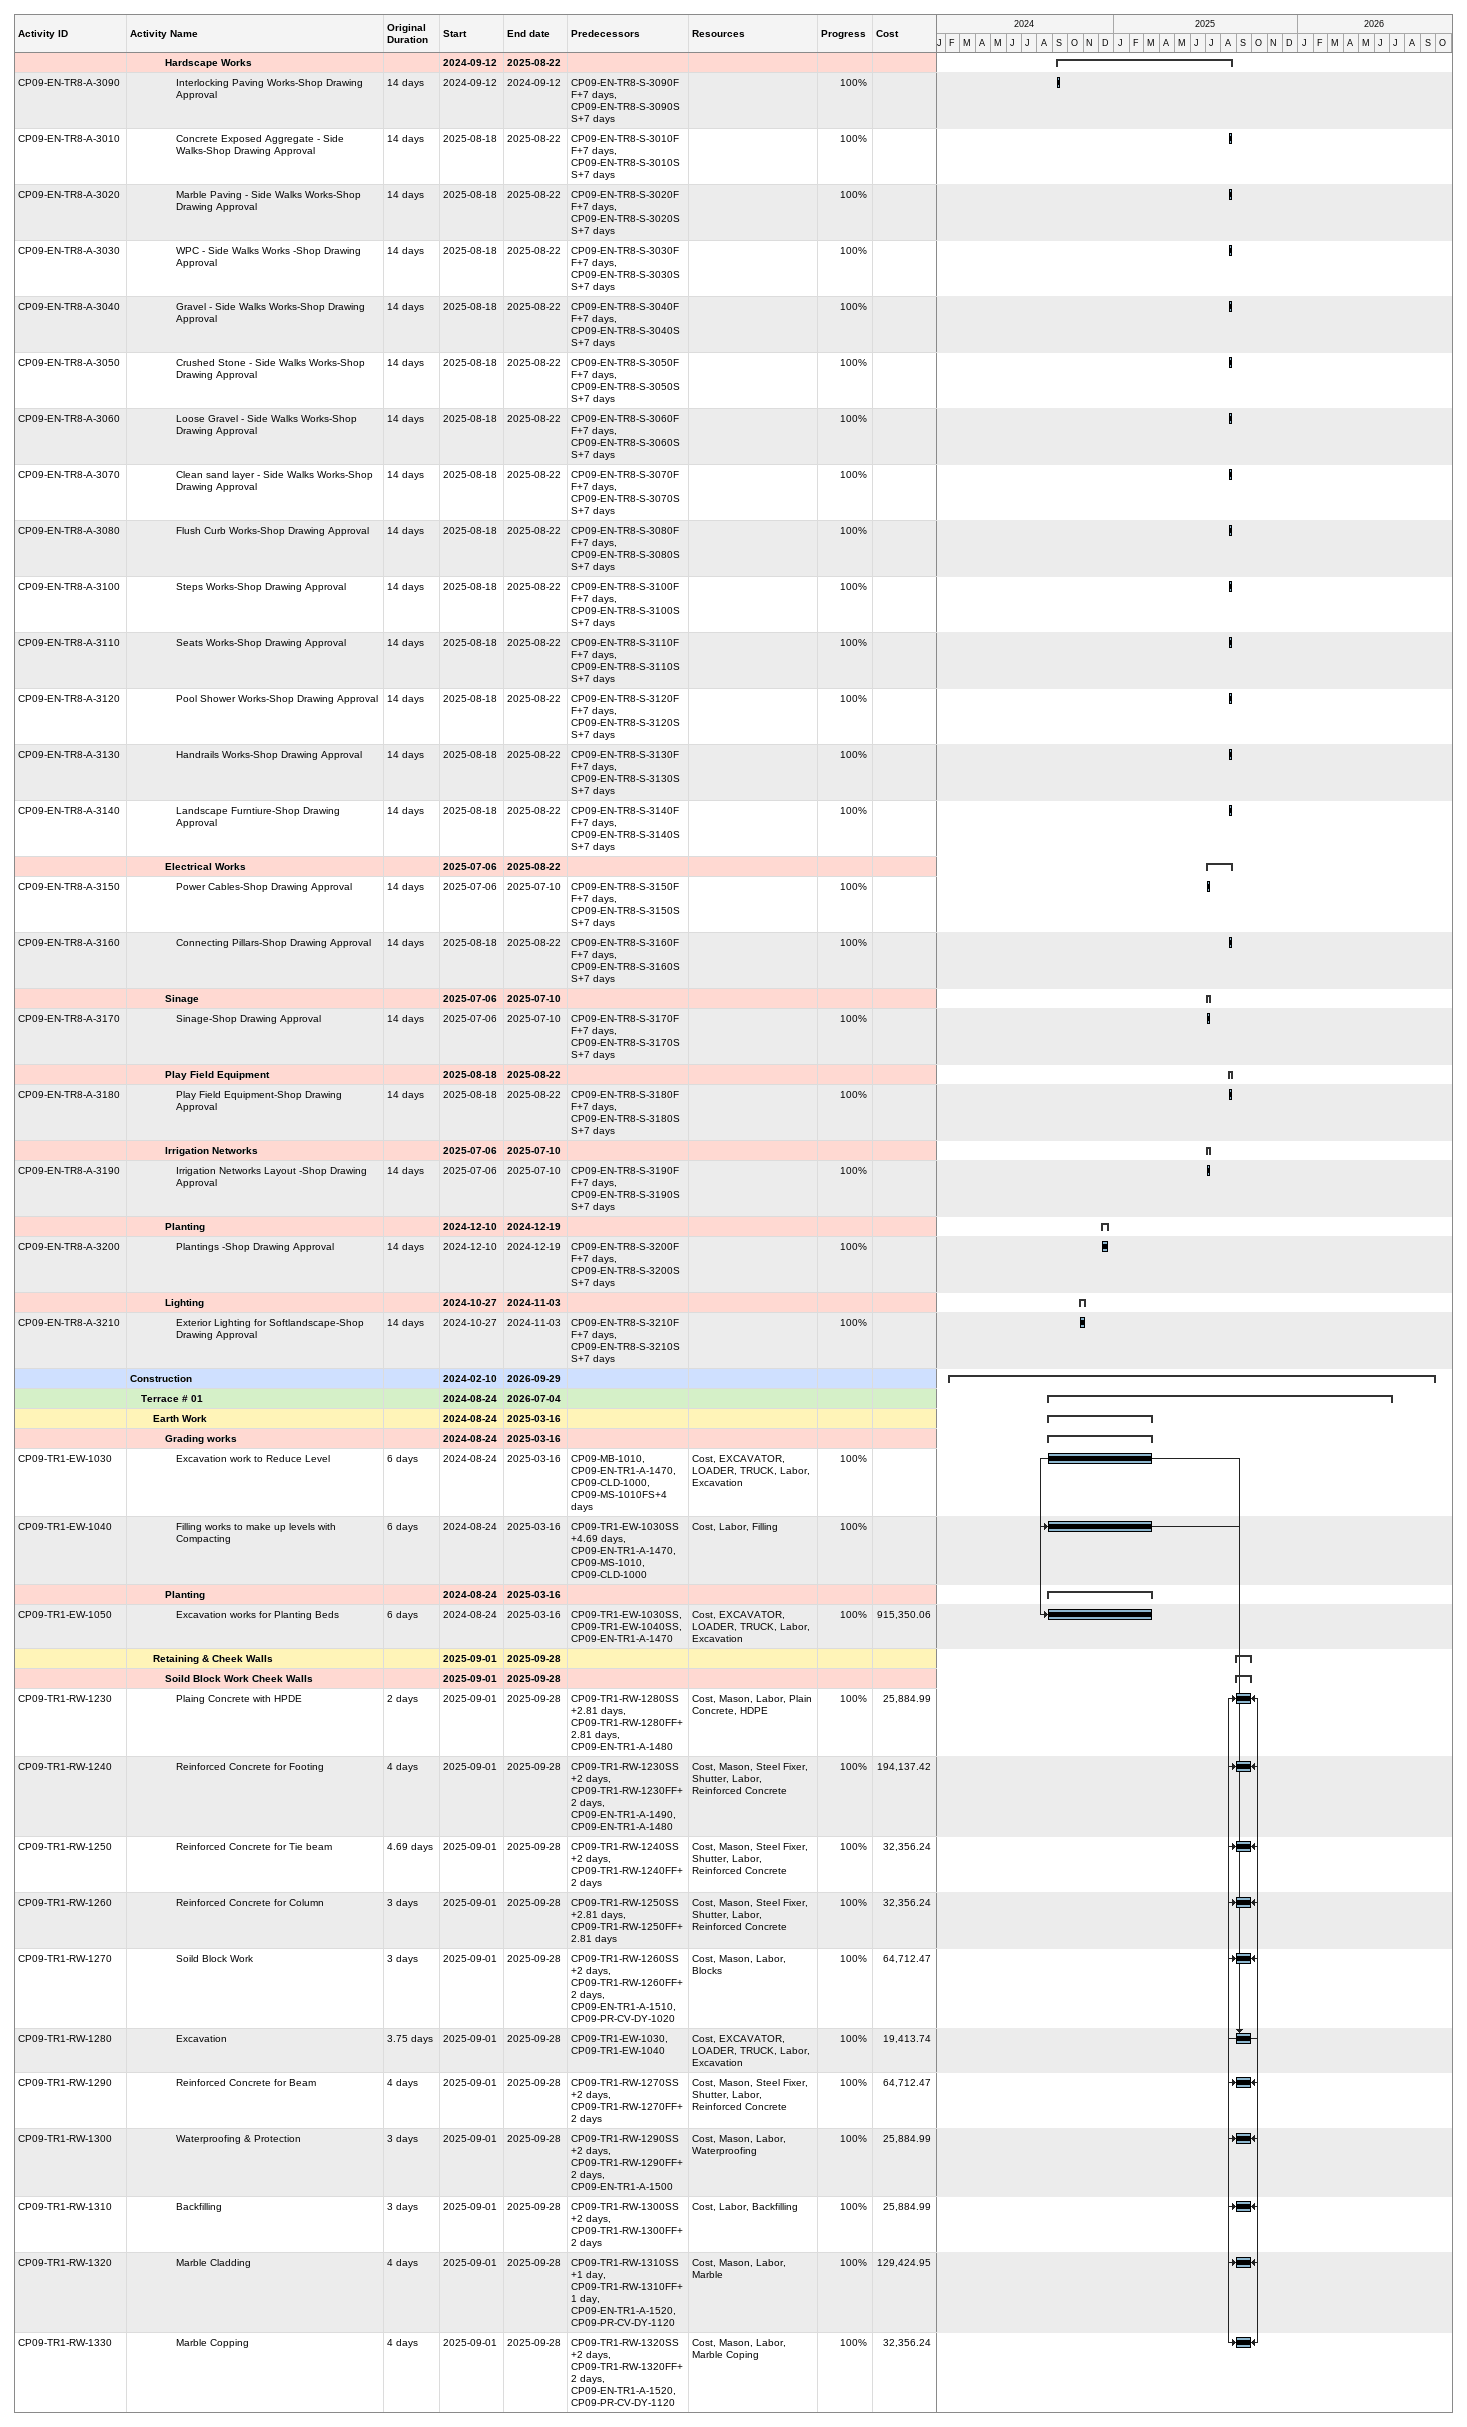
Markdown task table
| ID | Level | Task | Original duration | Start | Finish | Predecessors | Resources | % complete | Cost |
|---|---|---|---|---|---|---|---|---|---|
|  | 4 | **Hardscape Works** |  | 2024-09-12 | 2025-08-22 |  |  |  |  |
| CP09-EN-TR8-A-3090 | 5 | Interlocking Paving Works-Shop Drawing Approval | 14d | 2024-09-12 | 2024-09-12 | CP09-EN-TR8-S-3090FF+7d, CP09-EN-TR8-S-3090SS+7d |  | 100 |  |
| CP09-EN-TR8-A-3010 | 5 | Concrete Exposed Aggregate - Side Walks-Shop Drawing Approval | 14d | 2025-08-18 | 2025-08-22 | CP09-EN-TR8-S-3010FF+7d, CP09-EN-TR8-S-3010SS+7d |  | 100 |  |
| CP09-EN-TR8-A-3020 | 5 | Marble Paving - Side Walks Works-Shop Drawing Approval | 14d | 2025-08-18 | 2025-08-22 | CP09-EN-TR8-S-3020FF+7d, CP09-EN-TR8-S-3020SS+7d |  | 100 |  |
| CP09-EN-TR8-A-3030 | 5 | WPC - Side Walks Works -Shop Drawing Approval | 14d | 2025-08-18 | 2025-08-22 | CP09-EN-TR8-S-3030FF+7d, CP09-EN-TR8-S-3030SS+7d |  | 100 |  |
| CP09-EN-TR8-A-3040 | 5 | Gravel - Side Walks Works-Shop Drawing Approval | 14d | 2025-08-18 | 2025-08-22 | CP09-EN-TR8-S-3040FF+7d, CP09-EN-TR8-S-3040SS+7d |  | 100 |  |
| CP09-EN-TR8-A-3050 | 5 | Crushed Stone - Side Walks Works-Shop Drawing Approval | 14d | 2025-08-18 | 2025-08-22 | CP09-EN-TR8-S-3050FF+7d, CP09-EN-TR8-S-3050SS+7d |  | 100 |  |
| CP09-EN-TR8-A-3060 | 5 | Loose Gravel - Side Walks Works-Shop Drawing Approval | 14d | 2025-08-18 | 2025-08-22 | CP09-EN-TR8-S-3060FF+7d, CP09-EN-TR8-S-3060SS+7d |  | 100 |  |
| CP09-EN-TR8-A-3070 | 5 | Clean sand layer - Side Walks Works-Shop Drawing Approval | 14d | 2025-08-18 | 2025-08-22 | CP09-EN-TR8-S-3070FF+7d, CP09-EN-TR8-S-3070SS+7d |  | 100 |  |
| CP09-EN-TR8-A-3080 | 5 | Flush Curb Works-Shop Drawing Approval | 14d | 2025-08-18 | 2025-08-22 | CP09-EN-TR8-S-3080FF+7d, CP09-EN-TR8-S-3080SS+7d |  | 100 |  |
| CP09-EN-TR8-A-3100 | 5 | Steps Works-Shop Drawing Approval | 14d | 2025-08-18 | 2025-08-22 | CP09-EN-TR8-S-3100FF+7d, CP09-EN-TR8-S-3100SS+7d |  | 100 |  |
| CP09-EN-TR8-A-3110 | 5 | Seats Works-Shop Drawing Approval | 14d | 2025-08-18 | 2025-08-22 | CP09-EN-TR8-S-3110FF+7d, CP09-EN-TR8-S-3110SS+7d |  | 100 |  |
| CP09-EN-TR8-A-3120 | 5 | Pool Shower Works-Shop Drawing Approval | 14d | 2025-08-18 | 2025-08-22 | CP09-EN-TR8-S-3120FF+7d, CP09-EN-TR8-S-3120SS+7d |  | 100 |  |
| CP09-EN-TR8-A-3130 | 5 | Handrails Works-Shop Drawing Approval | 14d | 2025-08-18 | 2025-08-22 | CP09-EN-TR8-S-3130FF+7d, CP09-EN-TR8-S-3130SS+7d |  | 100 |  |
| CP09-EN-TR8-A-3140 | 5 | Landscape Furntiure-Shop Drawing Approval | 14d | 2025-08-18 | 2025-08-22 | CP09-EN-TR8-S-3140FF+7d, CP09-EN-TR8-S-3140SS+7d |  | 100 |  |
|  | 4 | **Electrical Works** |  | 2025-07-06 | 2025-08-22 |  |  |  |  |
| CP09-EN-TR8-A-3150 | 5 | Power Cables-Shop Drawing Approval | 14d | 2025-07-06 | 2025-07-10 | CP09-EN-TR8-S-3150FF+7d, CP09-EN-TR8-S-3150SS+7d |  | 100 |  |
| CP09-EN-TR8-A-3160 | 5 | Connecting Pillars-Shop Drawing Approval | 14d | 2025-08-18 | 2025-08-22 | CP09-EN-TR8-S-3160FF+7d, CP09-EN-TR8-S-3160SS+7d |  | 100 |  |
|  | 4 | **Sinage** |  | 2025-07-06 | 2025-07-10 |  |  |  |  |
| CP09-EN-TR8-A-3170 | 5 | Sinage-Shop Drawing Approval | 14d | 2025-07-06 | 2025-07-10 | CP09-EN-TR8-S-3170FF+7d, CP09-EN-TR8-S-3170SS+7d |  | 100 |  |
|  | 4 | **Play Field Equipment** |  | 2025-08-18 | 2025-08-22 |  |  |  |  |
| CP09-EN-TR8-A-3180 | 5 | Play Field Equipment-Shop Drawing Approval | 14d | 2025-08-18 | 2025-08-22 | CP09-EN-TR8-S-3180FF+7d, CP09-EN-TR8-S-3180SS+7d |  | 100 |  |
|  | 4 | **Irrigation Networks** |  | 2025-07-06 | 2025-07-10 |  |  |  |  |
| CP09-EN-TR8-A-3190 | 5 | Irrigation Networks Layout -Shop Drawing Approval | 14d | 2025-07-06 | 2025-07-10 | CP09-EN-TR8-S-3190FF+7d, CP09-EN-TR8-S-3190SS+7d |  | 100 |  |
|  | 4 | **Planting** |  | 2024-12-10 | 2024-12-19 |  |  |  |  |
| CP09-EN-TR8-A-3200 | 5 | Plantings -Shop Drawing Approval | 14d | 2024-12-10 | 2024-12-19 | CP09-EN-TR8-S-3200FF+7d, CP09-EN-TR8-S-3200SS+7d |  | 100 |  |
|  | 4 | **Lighting** |  | 2024-10-27 | 2024-11-03 |  |  |  |  |
| CP09-EN-TR8-A-3210 | 5 | Exterior Lighting for Softlandscape-Shop Drawing Approval | 14d | 2024-10-27 | 2024-11-03 | CP09-EN-TR8-S-3210FF+7d, CP09-EN-TR8-S-3210SS+7d |  | 100 |  |
|  | 1 | **Construction** |  | 2024-02-10 | 2026-09-29 |  |  |  |  |
|  | 2 | **Terrace # 01** |  | 2024-08-24 | 2026-07-04 |  |  |  |  |
|  | 3 | **Earth Work** |  | 2024-08-24 | 2025-03-16 |  |  |  |  |
|  | 4 | **Grading works** |  | 2024-08-24 | 2025-03-16 |  |  |  |  |
| CP09-TR1-EW-1030 | 5 | Excavation work to Reduce Level | 6d | 2024-08-24 | 2025-03-16 | CP09-MB-1010, CP09-EN-TR1-A-1470, CP09-CLD-1000, CP09-MS-1010FS+4d | Cost, EXCAVATOR, LOADER, TRUCK, Labor, Excavation | 100 |  |
| CP09-TR1-EW-1040 | 5 | Filling works to make up levels with Compacting | 6d | 2024-08-24 | 2025-03-16 | CP09-TR1-EW-1030SS+4.69d, CP09-EN-TR1-A-1470, CP09-MS-1010, CP09-CLD-1000 | Cost, Labor, Filling | 100 |  |
|  | 4 | **Planting** |  | 2024-08-24 | 2025-03-16 |  |  |  |  |
| CP09-TR1-EW-1050 | 5 | Excavation works for Planting Beds | 6d | 2024-08-24 | 2025-03-16 | CP09-TR1-EW-1030SS, CP09-TR1-EW-1040SS, CP09-EN-TR1-A-1470 | Cost, EXCAVATOR, LOADER, TRUCK, Labor, Excavation | 100 | 915350.06 |
|  | 3 | **Retaining & Cheek Walls** |  | 2025-09-01 | 2025-09-28 |  |  |  |  |
|  | 4 | **Soild Block Work Cheek Walls** |  | 2025-09-01 | 2025-09-28 |  |  |  |  |
| CP09-TR1-RW-1230 | 5 | Plaing Concrete with HPDE | 2d | 2025-09-01 | 2025-09-28 | CP09-TR1-RW-1280SS+2.81d, CP09-TR1-RW-1280FF+2.81d, CP09-EN-TR1-A-1480 | Cost, Mason, Labor, Plain Concrete, HDPE | 100 | 25884.99 |
| CP09-TR1-RW-1240 | 5 | Reinforced Concrete for Footing | 4d | 2025-09-01 | 2025-09-28 | CP09-TR1-RW-1230SS+2d, CP09-TR1-RW-1230FF+2d, CP09-EN-TR1-A-1490, CP09-EN-TR1-A-1480 | Cost, Mason, Steel Fixer, Shutter, Labor, Reinforced Concrete | 100 | 194137.42 |
| CP09-TR1-RW-1250 | 5 | Reinforced Concrete for Tie beam | 4.69d | 2025-09-01 | 2025-09-28 | CP09-TR1-RW-1240SS+2d, CP09-TR1-RW-1240FF+2d | Cost, Mason, Steel Fixer, Shutter, Labor, Reinforced Concrete | 100 | 32356.24 |
| CP09-TR1-RW-1260 | 5 | Reinforced Concrete for Column | 3d | 2025-09-01 | 2025-09-28 | CP09-TR1-RW-1250SS+2.81d, CP09-TR1-RW-1250FF+2.81d | Cost, Mason, Steel Fixer, Shutter, Labor, Reinforced Concrete | 100 | 32356.24 |
| CP09-TR1-RW-1270 | 5 | Soild Block Work | 3d | 2025-09-01 | 2025-09-28 | CP09-TR1-RW-1260SS+2d, CP09-TR1-RW-1260FF+2d, CP09-EN-TR1-A-1510, CP09-PR-CV-DY-1020 | Cost, Mason, Labor, Blocks | 100 | 64712.47 |
| CP09-TR1-RW-1280 | 5 | Excavation | 3.75d | 2025-09-01 | 2025-09-28 | CP09-TR1-EW-1030, CP09-TR1-EW-1040 | Cost, EXCAVATOR, LOADER, TRUCK, Labor, Excavation | 100 | 19413.74 |
| CP09-TR1-RW-1290 | 5 | Reinforced Concrete for Beam | 4d | 2025-09-01 | 2025-09-28 | CP09-TR1-RW-1270SS+2d, CP09-TR1-RW-1270FF+2d | Cost, Mason, Steel Fixer, Shutter, Labor, Reinforced Concrete | 100 | 64712.47 |
| CP09-TR1-RW-1300 | 5 | Waterproofing & Protection | 3d | 2025-09-01 | 2025-09-28 | CP09-TR1-RW-1290SS+2d, CP09-TR1-RW-1290FF+2d, CP09-EN-TR1-A-1500 | Cost, Mason, Labor, Waterproofing | 100 | 25884.99 |
| CP09-TR1-RW-1310 | 5 | Backfilling | 3d | 2025-09-01 | 2025-09-28 | CP09-TR1-RW-1300SS+2d, CP09-TR1-RW-1300FF+2d | Cost, Labor, Backfilling | 100 | 25884.99 |
| CP09-TR1-RW-1320 | 5 | Marble Cladding | 4d | 2025-09-01 | 2025-09-28 | CP09-TR1-RW-1310SS+1d, CP09-TR1-RW-1310FF+1d, CP09-EN-TR1-A-1520, CP09-PR-CV-DY-1120 | Cost, Mason, Labor, Marble | 100 | 129424.95 |
| CP09-TR1-RW-1330 | 5 | Marble Copping | 4d | 2025-09-01 | 2025-09-28 | CP09-TR1-RW-1320SS+2d, CP09-TR1-RW-1320FF+2d, CP09-EN-TR1-A-1520, CP09-PR-CV-DY-1120 | Cost, Mason, Labor, Marble Coping | 100 | 32356.24 |
